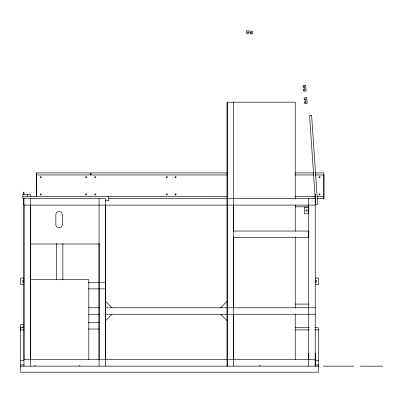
<?xml version="1.0" encoding="UTF-8"?>
<svg xmlns="http://www.w3.org/2000/svg" width="403" height="403" viewBox="0 0 403 403"><rect width="100%" height="100%" fill="white"/><g stroke="black" fill="none" stroke-linecap="round" stroke-linejoin="round"><path stroke-width="0.6" d="M30.447 359.662L30.447 205.107M36.391 172.917L36.391 196.578L36.391 172.917L90.433 172.917L90.433 174.962M90.972 174.957L90.972 172.917L227.554 172.912M99.078 359.662L99.078 198.624M105.566 359.662L105.566 205.107M227.156 102.161L227.156 366.146L227.156 102.161L295.243 102.161L295.243 199.117M233.639 366.146L233.639 314.426M233.639 308.144L233.639 205.107M315.237 353.169L315.237 366.146L315.237 193.999M316.965 198.619L323.886 198.619L323.886 186.231M323.886 185.768L323.886 172.912L315.156 172.912M105.566 320.753L112.049 314.269M220.668 307.781L227.156 301.298M22.563 327.266L23.555 326.556L23.555 327.266L23.933 327.266M295.203 172.912L313.907 172.912M36.391 174.962L227.635 174.957M294.946 174.957L313.907 174.957M315.075 174.957L323.886 174.957L323.886 198.619M22.88 196.457L108.805 196.457L108.805 200.785L105.566 200.785M108.739 196.578L227.635 196.573M294.946 196.573L315.075 196.573M316.965 196.573L323.886 196.573M108.739 198.619L315.237 198.624M23.963 204.568L23.424 204.568L23.424 198.352M315.237 204.568L315.781 204.568M315.237 205.107L23.963 205.107L23.963 359.662L315.237 359.662M295.177 206.815L308.97 206.815M308.753 207.268L304.431 207.268L304.431 213.751L308.753 213.751M233.639 231.045L308.753 231.045L308.753 237.528L233.639 237.528M30.447 244.017L99.078 244.017M23.963 278.06L20.719 278.06L20.719 284.543L23.963 284.543M315.237 278.06L318.481 278.06L318.481 284.543L315.237 284.543M30.447 279.682L88.811 279.682L88.811 359.662M23.963 280.75L23.586 280.75L23.586 280.04L22.593 280.75L22.593 281.858L23.586 282.563L23.586 281.858L23.963 281.858M315.237 280.75L315.614 280.75L315.614 280.04L316.607 280.75L316.607 281.858L315.614 282.563L315.614 281.858L315.237 281.858M88.373 282.382L105.566 282.382M88.373 288.87L105.566 288.87M295.177 304.089L308.97 304.089M88.69 307.781L99.395 307.781M105.566 307.781L315.237 307.781M88.69 314.269L99.395 314.269M105.566 314.269L315.237 314.269M88.373 322.541L99.078 322.541M23.933 324.576L20.689 324.576L20.689 331.065M23.842 327.715L20.719 327.715L20.719 372.196L318.461 372.196L318.461 327.715L314.713 327.715M295.369 327.715L309.096 327.715M88.373 329.024L99.078 329.024M20.719 329.876L23.842 329.876M295.369 329.876L309.096 329.876M314.713 329.876L318.461 329.876M20.719 360.347L23.842 360.347M314.713 360.347L318.461 360.347M20.719 364.922L23.842 364.922M314.713 364.922L318.461 364.922M34.23 365.712L35.313 365.712M79.089 365.712L80.162 365.712M259.134 365.712L260.217 365.712M20.15 366.146L319.03 366.146M323.186 366.146L353.804 366.146M360.04 366.146L370.201 366.146M370.493 366.146L382.85 366.146M220.668 314.269L227.156 320.753M105.566 301.298L112.049 307.781M308.753 353.174L308.758 359.662M308.753 198.624L308.753 366.146M308.481 207.268L308.481 213.751M295.243 204.784L295.243 231.226M295.243 236.893L295.243 308.033M295.243 314.33L295.243 359.662M233.639 102.161L233.639 231.226M233.639 236.893L233.639 359.662M105.566 366.146L105.566 198.624L22.88 198.624L22.88 194.296L30.447 194.296L30.447 196.457M99.078 243.432L99.078 366.146M62.873 243.432L62.873 279.868M56.385 243.432L56.385 279.868M30.447 198.624L30.447 366.146M27.208 194.296L27.208 196.457M23.963 194.624L23.963 192.135L23.424 192.135L23.424 194.624M23.963 198.352L23.963 366.146M246.712 30.804L246.5 33.389L248.485 33.55L248.54 32.87L247.679 32.799L247.739 32.049L251.316 32.336L251.255 33.091L250.394 33.021L250.339 33.696L252.318 33.857L252.53 31.273L246.712 30.804M305.665 85.229L303.081 85.441L303.242 87.426L303.922 87.37L303.852 86.504L304.603 86.444L304.905 90.02L304.149 90.081L304.079 89.219L303.399 89.28L303.565 91.259L306.149 91.043L305.665 85.229M306.693 97.722L304.104 97.939L304.27 99.919L304.95 99.863L304.88 99.002L305.63 98.942L305.927 102.513L305.177 102.579L305.106 101.717L304.426 101.773L304.592 103.752L307.177 103.541L306.693 97.722M311.615 115.454L309.58 115.59L315.645 204.553L317.68 204.412L311.615 115.454M62.329 224.562L62.329 214.834A3.244 3.244 0 0 0 59.09 211.59A3.244 3.244 0 0 0 55.846 214.834L55.846 224.562A3.244 3.244 0 0 0 59.09 227.801A3.244 3.244 0 0 0 62.329 224.562M319.181 194.795A0.539 0.539 0 0 0 320.083 194.553A0.539 0.539 0 0 0 319.423 193.893A0.539 0.539 0 0 0 319.181 194.795M319.181 177.501A0.539 0.539 0 0 0 320.083 177.255A0.539 0.539 0 0 0 319.423 176.595A0.539 0.539 0 0 0 319.181 177.501M85.728 177.501A0.539 0.539 0 0 0 86.63 177.255A0.539 0.539 0 0 0 85.97 176.595A0.539 0.539 0 0 0 85.728 177.501M85.728 194.795A0.539 0.539 0 0 0 86.63 194.553A0.539 0.539 0 0 0 85.97 193.893A0.539 0.539 0 0 0 85.728 194.795M40.335 194.795A0.539 0.539 0 0 0 41.237 194.553A0.539 0.539 0 0 0 40.577 193.893A0.539 0.539 0 0 0 40.335 194.795M40.335 177.501A0.539 0.539 0 0 0 41.237 177.255A0.539 0.539 0 0 0 40.577 176.595A0.539 0.539 0 0 0 40.335 177.501M94.912 177.501A0.539 0.539 0 0 0 95.818 177.255A0.539 0.539 0 0 0 95.158 176.595A0.539 0.539 0 0 0 94.912 177.501M94.912 194.795A0.539 0.539 0 0 0 95.818 194.553A0.539 0.539 0 0 0 95.158 193.893A0.539 0.539 0 0 0 94.912 194.795M166.515 177.501A0.539 0.539 0 0 0 167.421 177.255A0.539 0.539 0 0 0 166.761 176.595A0.539 0.539 0 0 0 166.515 177.501M175.164 177.501A0.539 0.539 0 0 0 176.066 177.255A0.539 0.539 0 0 0 175.406 176.595A0.539 0.539 0 0 0 175.164 177.501M175.164 194.795A0.539 0.539 0 0 0 176.066 194.553A0.539 0.539 0 0 0 175.406 193.893A0.539 0.539 0 0 0 175.164 194.795M166.515 194.795A0.539 0.539 0 0 0 167.421 194.553A0.539 0.539 0 0 0 166.761 193.893A0.539 0.539 0 0 0 166.515 194.795M306.114 210.986A0.675 0.675 0 0 0 307.247 210.683A0.675 0.675 0 0 0 306.416 209.857A0.675 0.675 0 0 0 306.114 210.986"/></g></svg>
